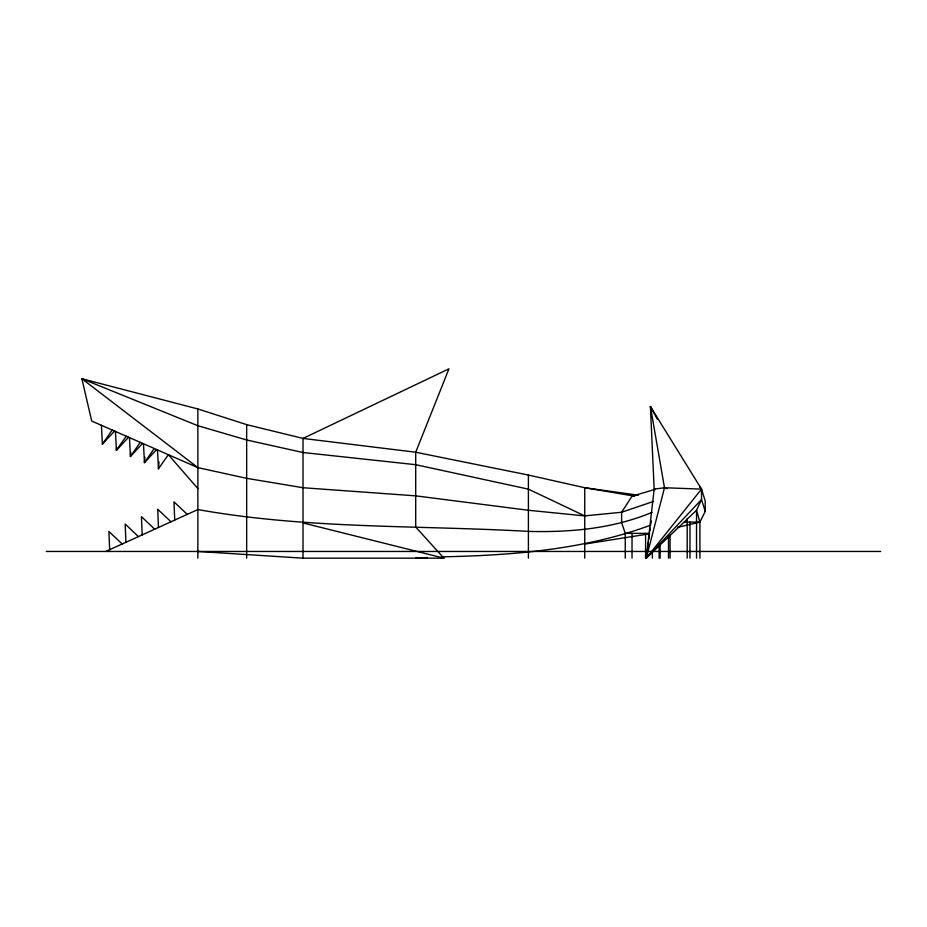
<?xml version="1.0" encoding="UTF-8"?>
<svg xmlns="http://www.w3.org/2000/svg" width="927" height="927" viewBox="0 0 927 927"><rect width="100%" height="100%" fill="white"/><g stroke="black" fill="none" stroke-linecap="round" stroke-linejoin="round"><path stroke-width="1.39" d="M116.617 447.59L116.408 450.337L128.586 437.231M130.742 452.376L130.429 456.49L142.607 443.384M144.879 457.162L144.45 462.643L156.628 449.537M197.868 488.587L168.366 454.682L158.471 468.807L159.004 461.936M699.607 486.965L701.519 489.108L701.519 499.537L696.536 510.244L646.27 558.158L654.161 489.108L650.418 406.559L701.519 489.108L705.215 500.974L705.215 511.391L699.908 522.098L699.908 558.158M705.215 511.391L701.519 499.537L646.27 558.158L647.428 549.584M647.811 546.721L648.39 542.434M648.773 539.572L649.352 535.285M649.931 530.997L650.314 528.135M650.893 523.848L651.275 520.986M654.161 489.108L664.497 487.753L701.519 489.108L646.27 558.158L664.497 487.753L650.418 406.559L657.359 419.108M646.27 558.158L647.37 554.056M101.414 425.308L102.387 444.184L112.202 430.035M126.223 436.188L116.408 450.337L115.435 431.461M140.244 442.341L130.429 456.49L129.456 437.614M154.264 448.494L144.45 462.643L143.476 443.766M102.387 444.184L114.566 431.078M105.794 551.461L197.868 509.549C306.953 529.155 418.158 525.111 528.402 531.403C570.476 532.457 612.979 528.726 652.168 512.295M653.489 501.426L621.635 512.237L584.74 515.899L528.402 510.267L415.702 495.852L303.013 487.729L246.663 478.332L197.868 467.637L91.703 421.043L81.889 378.737L197.868 408.958L246.663 424.636L303.013 438.425L415.702 452.225L528.402 475.053L584.74 487.729L634.74 496.177M441.704 556.86C512.364 555.343 583.917 549.862 650.731 525.134M655.122 489.34L632.029 496.177L621.635 512.237L621.635 522.666L625.25 533.373L625.25 558.158M677.533 527.405L699.908 522.098L696.536 510.244L696.536 558.158M584.74 544.079L649.537 533.813M427.266 557.579L415.702 558.112M684.277 522.098L699.908 522.098M625.25 533.373L649.653 533.373M46.35 551.461L880.65 551.461M303.013 558.158L443.882 558.158L415.702 527.011L415.702 452.225L448.946 368.842L303.013 438.425L303.013 558.158L197.868 551.461M638.506 495.203L584.74 487.729L584.74 558.158M303.013 522.944L443.882 558.158M440.684 557.463L443.488 558.158M664.497 487.753L667.162 488.726M584.74 515.899L528.402 489.143L415.702 464.694L303.013 452.515L246.663 439.977L197.868 425.725L81.889 378.737L197.868 467.637M187.242 514.381L173.986 501.855L174.728 520.082M170.974 521.797L157.717 509.259L158.459 527.486M154.705 529.201L141.449 516.663L142.202 534.891M138.447 536.606L125.18 524.068L125.933 542.295M122.179 544.01L108.911 531.472L109.664 549.711M652.063 410.499L650.418 406.559L651.554 410.719M157.497 449.919L158.471 468.807M689.966 522.098L689.966 558.158M687.185 518.691L687.185 558.158M670.07 535.088L670.07 558.158M668.494 535.609L668.494 558.158M660.128 543.743L660.128 558.158M659.143 545.285L659.143 558.158M652.365 551.275L652.365 558.158M645.586 533.373L645.586 558.158M632.029 533.373L632.029 558.158M528.402 475.053L528.402 558.158M246.663 424.636L246.663 558.158M197.868 408.958L197.868 558.158"/></g></svg>
